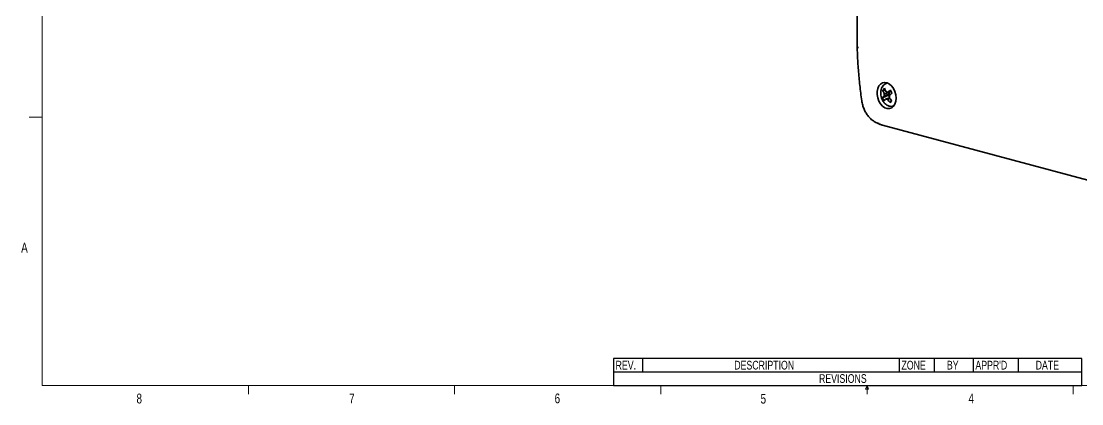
# Model space of a CAD drawing. Header units: inches. Extents: x 0.4 to 16.6, y 0.2 to 10.8.
# Drawn here: x 0.43 to 10.55, y 0.22 to 3.87 of the extents above; entities that cross this region are included whole.
import ezdxf

# ---------------------------------------------------------------- set-up
doc = ezdxf.new("R2010")
doc.units = ezdxf.units.IN
doc.header["$MEASUREMENT"] = 0
doc.layers.add('SLD-0', color=7, linetype='Continuous')
doc.styles.add('SLDTEXTSTYLE1', font='TXT', dxfattribs={"width": 0.75})

# ---------------------------------------------------------------- blocks, each defined once
blk = doc.blocks.new('SW_TABLEANNOTATION_0')
at = {"layer": 'SLD-0', "color": 0}
for p, q in [((0, 0), (0, -0.257)), ((4.472, 0), (0, 0)), ((0.278, 0), (0.278, -0.127)), ((2.729, 0), (2.729, -0.127)), ((3.062, 0), (3.062, -0.127)), ((3.435, 0), (3.435, -0.127)), ((3.863, 0), (3.863, -0.127)), ((4.472, -0.257), (4.472, 0)), ((0, -0.127), (4.472, -0.127)), ((0, -0.257), (4.472, -0.257))]:
    blk.add_line(p, q, dxfattribs=at)
at = {"layer": 'SLD-0', "color": 0, "attachment_point": 1, "style": 'SLDTEXTSTYLE1'}
for s, insert, char_height in [('REV.', (0.021, -0.022), 0.0833), ('DESCRIPTION', (1.154, -0.022), 0.08333), ('ZONE', (2.75, -0.022), 0.0833), ('BY', (3.184, -0.022), 0.0833), ("APPR'D", (3.456, -0.022), 0.0833), ('DATE', (4.031, -0.022), 0.0833), ('REVISIONS', (1.963, -0.15), 0.0833)]:
    blk.add_mtext(s, dxfattribs=dict(at, insert=insert, char_height=char_height))

msp = doc.modelspace()

# ---------------------------------------------------------------- linework, layer by layer
at = {"color": 7, "linetype": 'Continuous', "lineweight": 18}
for p, q in [((0.626, 10.642), (0.626, 0.392)), ((0.626, 2.955), (0.501, 2.955)), ((16.376, 0.392), (0.626, 0.392)), ((2.595, 0.392), (2.595, 0.307)), ((4.564, 0.392), (4.564, 0.307)), ((6.532, 0.392), (6.532, 0.307)), ((8.488, 0.357), (8.501, 0.392)), ((8.514, 0.357), (8.488, 0.357)), ((8.501, 0.392), (8.501, 0.307)), ((8.501, 0.392), (8.514, 0.357)), ((10.47, 0.392), (10.47, 0.307))]:
    msp.add_line(p, q, dxfattribs=at)
at = {"color": 7, "linetype": 'Continuous', "lineweight": 35}
for p, q in [((8.407, 4.316), (8.407, 3.627)), ((8.69, 3.286), (8.685, 3.28)), ((8.695, 3.284), (8.687, 3.281)), ((8.649, 3.142), (8.706, 3.168)), ((8.651, 3.217), (8.678, 3.21)), ((8.699, 3.195), (8.732, 3.202)), ((8.706, 3.168), (8.714, 3.176)), ((8.716, 3.151), (8.706, 3.168)), ((8.715, 3.19), (8.711, 3.197)), ((8.721, 3.096), (8.736, 3.116)), ((8.745, 3.059), (8.752, 3.057)), ((8.747, 3.06), (8.755, 3.062)), ((8.596, 2.901), (8.628, 2.887)), ((8.65, 2.88), (13.146, 1.675))]:
    msp.add_line(p, q, dxfattribs=at)
at = {"color": 7, "linetype": 'Continuous', "lineweight": 35, "flags": 128}
for points in [[(8.779, 3.139), (8.776, 3.109), (8.768, 3.082), (8.754, 3.061), (8.737, 3.046), (8.716, 3.038), (8.694, 3.038), (8.671, 3.047), (8.65, 3.062), (8.631, 3.084), (8.615, 3.11), (8.604, 3.14), (8.599, 3.172), (8.599, 3.203), (8.604, 3.231), (8.615, 3.255), (8.631, 3.273), (8.65, 3.285), (8.671, 3.289), (8.694, 3.285), (8.716, 3.273), (8.737, 3.254), (8.754, 3.23), (8.768, 3.201), (8.776, 3.17), (8.779, 3.139)], [(8.714, 3.176), (8.715, 3.171), (8.716, 3.167), (8.716, 3.167)], [(8.57, 2.914), (8.586, 2.905), (8.613, 2.895)], [(8.648, 2.88), (8.649, 2.88), (8.65, 2.88)]]:
    msp.add_lwpolyline(points, dxfattribs=at)
at = {"color": 7, "linetype": 'Continuous', "lineweight": 35}
for centre, radius, start, end in [((8.871, 2.974), 0.278, 137.8889, 142.9786), ((8.917, 3.277), 0.3, 206.7592, 212.9722), ((8.816, 3.068), 0.221, 131.5681, 137.9678), ((8.996, 3.34), 0.367, 199.6118, 205.4047), ((8.711, 3.17), 0.0468, 164.9476, 191.735), ((9.014, 3.357), 0.367, 199.6118, 205.4047), ((8.685, 3.177), 0.0225, 50.2026, 94.1775), ((9.15, 2.693), 0.675, 129.147, 131.9633), ((8.755, 3.182), 0.0412, 168.1783, 188.5042), ((8.742, 3.185), 0.0282, 149.4266, 168.2625), ((9.166, 2.664), 0.675, 129.147, 131.9633), ((8.669, 3.157), 0.0468, 344.9476, 11.735), ((9.083, 3.395), 0.446, 214.2139, 219.2977), ((9.509, 3.648), 0.896, 208.8242, 210.9072), ((8.887, 2.946), 0.278, 137.8889, 142.9786), ((8.695, 3.15), 0.0225, 230.2026, 274.1775), ((9.066, 3.378), 0.446, 214.2139, 219.2977), ((7.454, 4.39), 1.812, 314.3773, 315.1586)]:
    msp.add_arc(centre, radius, start, end, dxfattribs=at)
for points, knots in [([(8.407, 3.633), (8.408, 3.607), (8.41, 3.532), (8.418, 3.408), (8.431, 3.261), (8.444, 3.163), (8.451, 3.114)], [0, 0, 0, 0, 0.150216, 0.435109, 0.720008, 1, 1, 1, 1]), ([(8.419, 3.623), (8.419, 3.623), (8.415, 3.623), (8.41, 3.625), (8.407, 3.628), (8.408, 3.629), (8.408, 3.63)], [0, 0, 0, 0, 0.043657, 0.473345, 0.903034, 1, 1, 1, 1]), ([(8.687, 3.28), (8.684, 3.279), (8.674, 3.275), (8.659, 3.263), (8.645, 3.244), (8.636, 3.221), (8.631, 3.195), (8.633, 3.167), (8.639, 3.139), (8.647, 3.123), (8.651, 3.115)], [0, 0, 0, 0, 0.056304, 0.182753, 0.309317, 0.440661, 0.578538, 0.721301, 0.866245, 1, 1, 1, 1]), ([(8.665, 3.182), (8.673, 3.184), (8.69, 3.186), (8.706, 3.189), (8.715, 3.19)], [0, 0, 0, 0, 0.490328, 1, 1, 1, 1]), ([(8.714, 3.176), (8.707, 3.174), (8.692, 3.169), (8.675, 3.164), (8.666, 3.161), (8.665, 3.161)], [0, 0, 0, 0, 0.4577246, 0.9155698, 1, 1, 1, 1]), ([(8.681, 3.132), (8.689, 3.135), (8.701, 3.138), (8.712, 3.142), (8.716, 3.143)], [0, 0, 0, 0, 0.696899, 1, 1, 1, 1]), ([(8.451, 3.114), (8.452, 3.107), (8.456, 3.086), (8.465, 3.052), (8.481, 3.014), (8.502, 2.979), (8.527, 2.949), (8.549, 2.927), (8.564, 2.919), (8.568, 2.916)], [0, 0, 0, 0, 0.090237, 0.256959, 0.424116, 0.591829, 0.760349, 0.929692, 1, 1, 1, 1]), ([(8.651, 3.115), (8.654, 3.11), (8.662, 3.097), (8.679, 3.08), (8.7, 3.066), (8.723, 3.06), (8.739, 3.058), (8.747, 3.061), (8.748, 3.061)], [0, 0, 0, 0, 0.13427, 0.372228, 0.581885, 0.78261, 0.977887, 1, 1, 1, 1]), ([(8.721, 3.136), (8.714, 3.134), (8.706, 3.131), (8.698, 3.128), (8.697, 3.127)], [0, 0, 0, 0, 0.8431843, 1, 1, 1, 1]), ([(8.622, 2.891), (8.628, 2.888), (8.637, 2.883), (8.646, 2.881), (8.65, 2.88)], [0, 0, 0, 0, 0.600561, 1, 1, 1, 1])]:
    msp.add_open_spline(points, degree=3, knots=knots, dxfattribs=at)

# ---------------------------------------------------------------- block references
at = {"layer": 'SLD-0'}
msp.add_blockref('SW_TABLEANNOTATION_0', (6.08, 0.649), dxfattribs=at)

# ---------------------------------------------------------------- texts
at = {"color": 7, "linetype": 'Continuous', "lineweight": 0, "char_height": 0.0937, "attachment_point": 1, "style": 'SLDTEXTSTYLE1'}
for s, insert in [('A', (0.426, 1.756)), ('8', (1.527, 0.313)), ('7', (3.557, 0.313)), ('6', (5.519, 0.314)), ('5', (7.485, 0.311)), ('4', (9.47, 0.314))]:
    msp.add_mtext(s, dxfattribs=dict(at, insert=insert))

doc.saveas('drawing.dxf')
